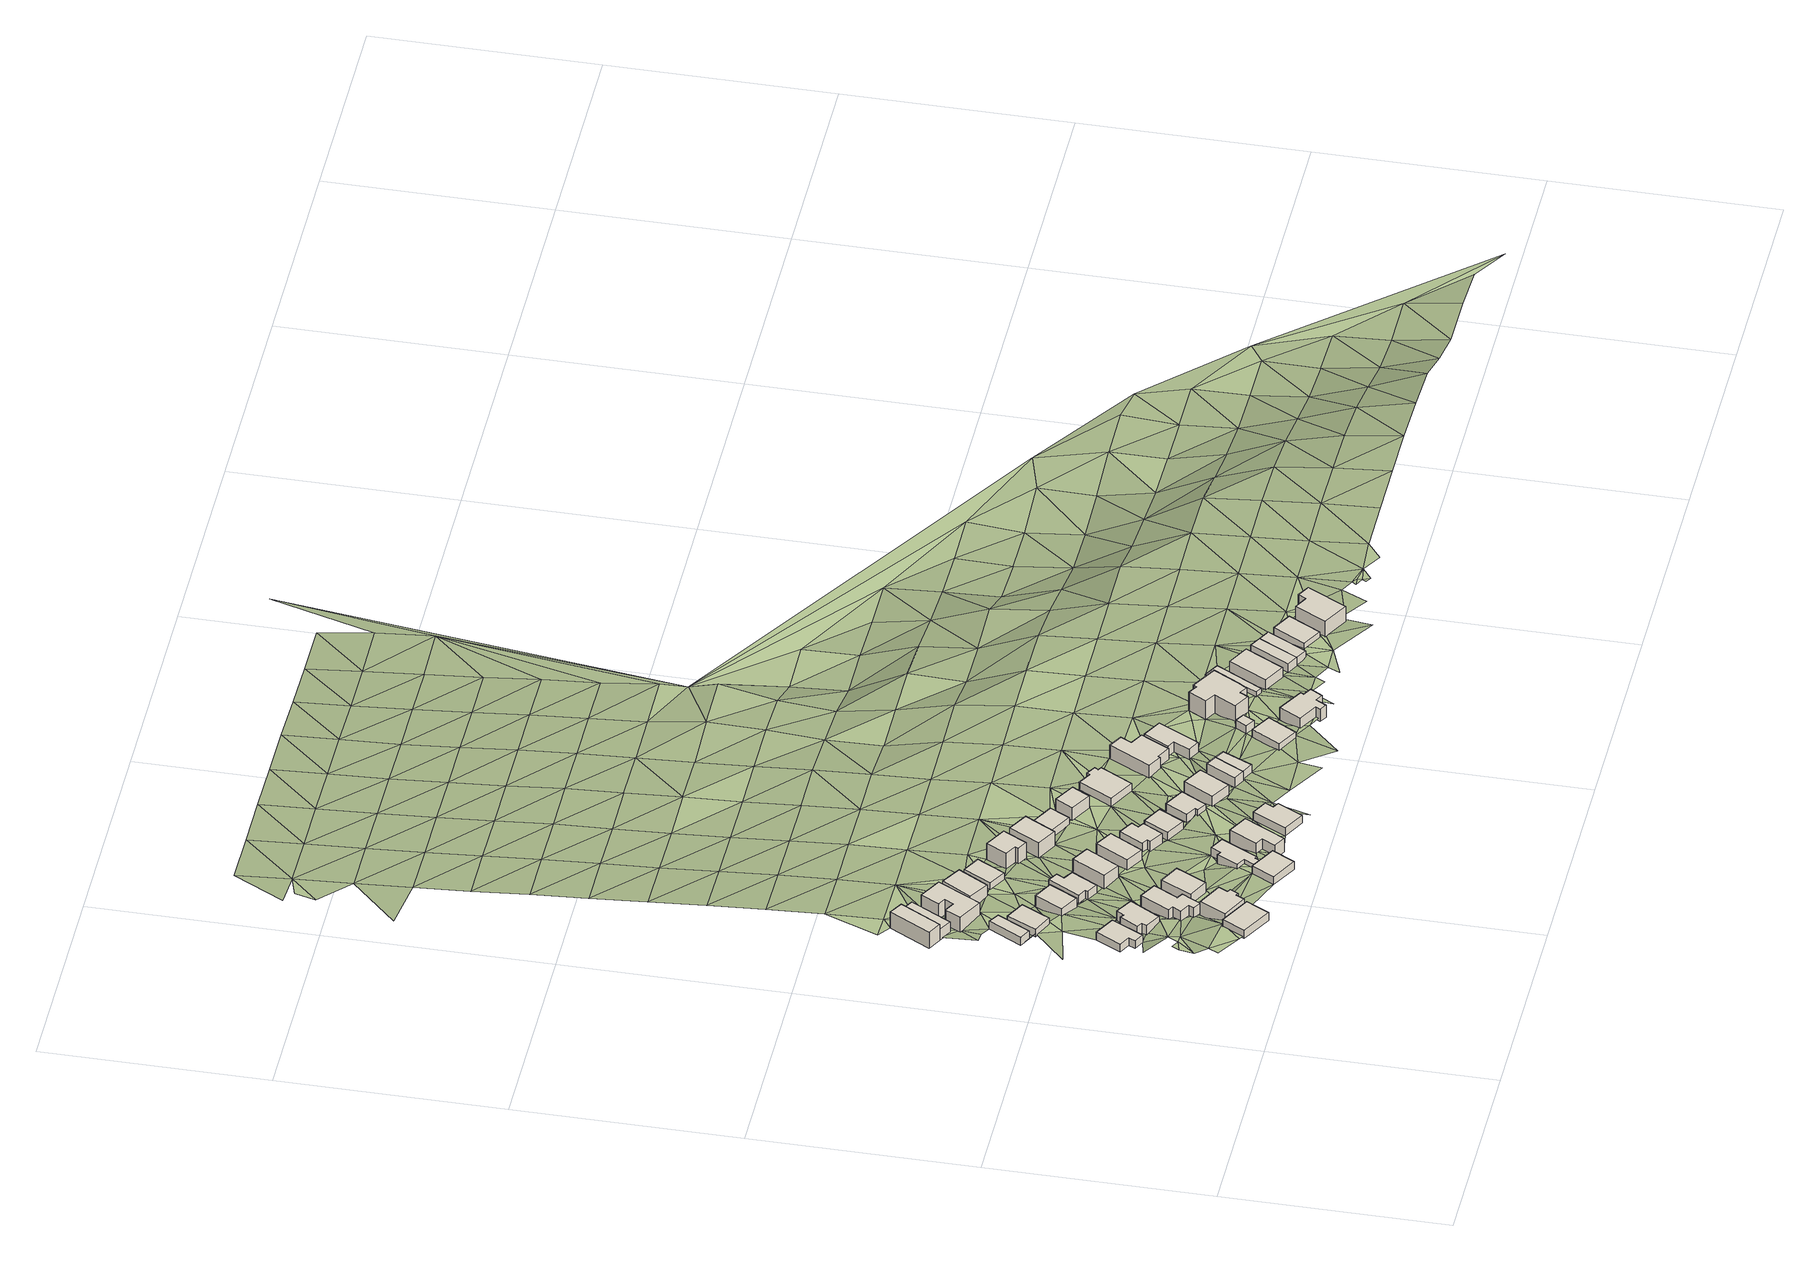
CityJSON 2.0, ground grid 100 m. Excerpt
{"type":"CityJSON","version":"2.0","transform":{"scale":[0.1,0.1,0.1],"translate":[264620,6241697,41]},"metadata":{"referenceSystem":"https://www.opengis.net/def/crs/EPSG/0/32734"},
"CityObjects":{
"building1":{"type":"Building","attributes":{"address":"54 Ritchie Street University Estate Cape Town","building":"house","building:levels":"1","footprint":{"type":"Polygon"},"plus_code":"CHX2XHXX+XCW","ground_height":74.15,"building_height":4.1,"roof_height":78.25},"geometry":[{"type":"Solid","lod":"1","boundaries":[[[[0,1,2,3]],[[1,4,5,2]],[[4,6,7,5]],[[6,8,9,7]],[[8,10,11,9]],[[10,0,3,11]],[[3,2,5,7,9,11]],[[10,8,6,4,1,0]]]]}]},
"building2":{"type":"Building","attributes":{"address":"6 Baris Road University Estate Cape Town","building":"house","building:levels":"1","footprint":{"type":"Polygon"},"plus_code":"CHXVX4XX+XRW","ground_height":77.83,"building_height":4.1,"roof_height":81.93},"geometry":[{"type":"Solid","lod":"1","boundaries":[[[[12,13,14,15]],[[13,16,17,14]],[[16,18,19,17]],[[18,12,15,19]],[[15,14,17,19]],[[18,16,13,12]]]]}]},
"building3":{"type":"Building","attributes":{"address":"56 Ritchie Street University Estate Cape Town","building":"house","building:levels":"1","footprint":{"type":"Polygon"},"plus_code":"CHXPX4XV+XVR","ground_height":74.15,"building_height":4.1,"roof_height":78.25},"geometry":[{"type":"Solid","lod":"1","boundaries":[[[[20,21,22,23]],[[21,24,25,22]],[[24,26,27,25]],[[26,28,29,27]],[[28,30,31,29]],[[30,32,33,31]],[[32,34,35,33]],[[34,20,23,35]],[[23,22,25,27,29,31,33,35]],[[34,32,30,28,26,24,21,20]]]]}]},
"building4":{"type":"Building","attributes":{"address":"4 Baris Road University Estate Cape Town","building":"house","building:levels":"1","footprint":{"type":"Polygon"},"plus_code":"CJX8X2XQ+XMR","ground_height":77.83,"building_height":4.1,"roof_height":81.93},"geometry":[{"type":"Solid","lod":"1","boundaries":[[[[36,37,38,39]],[[37,40,41,38]],[[40,42,43,41]],[[42,44,45,43]],[[44,46,47,45]],[[46,48,49,47]],[[48,50,51,49]],[[50,36,39,51]],[[39,38,41,43,45,47,49,51]],[[50,48,46,44,42,40,37,36]]]]}]},
"building5":{"type":"Building","attributes":{"address":"61 Ritchie Street University Estate Cape Town","building":"house","building:levels":"1","footprint":{"type":"Polygon"},"plus_code":"CHX2XRXR+X5V","ground_height":70.13,"building_height":4.1,"roof_height":74.23},"geometry":[{"type":"Solid","lod":"1","boundaries":[[[[52,53,54,55]],[[53,56,57,54]],[[56,58,59,57]],[[58,52,55,59]],[[55,54,57,59]],[[58,56,53,52]]]]}]},
"building6":{"type":"Building","attributes":{"address":"63 Ritchie Street University Estate Cape Town","building":"house","building:levels":"1","footprint":{"type":"Polygon"},"plus_code":"CHXCXCXP+XVR","ground_height":70.13,"building_height":4.1,"roof_height":74.23},"geometry":[{"type":"Solid","lod":"1","boundaries":[[[[60,61,62,63]],[[61,64,65,62]],[[64,66,67,65]],[[66,60,63,67]],[[63,62,65,67]],[[66,64,61,60]]]]}]},
"building7":{"type":"Building","attributes":{"address":"58 Ritchie Street University Estate Cape Town","building":"house","building:levels":"1","footprint":{"type":"Polygon"},"plus_code":"CJX8X5XF+XWV","ground_height":74.81,"building_height":4.1,"roof_height":78.91},"geometry":[{"type":"Solid","lod":"1","boundaries":[[[[68,69,70,71]],[[69,72,73,70]],[[72,74,75,73]],[[74,76,77,75]],[[76,78,79,77]],[[78,80,81,79]],[[80,82,83,81]],[[82,84,85,83]],[[84,86,87,85]],[[86,68,71,87]],[[71,70,73,75,77,79,81,83,85,87]],[[86,84,82,80,78,76,74,72,69,68]]]]}]},
"building8":{"type":"Building","attributes":{"address":"34B Selbourne Road University Estate Cape Town","building":"house","building:levels":"2","footprint":{"type":"Polygon"},"plus_code":"CGXVX6XC+XWW","ground_height":68.33,"building_height":6.9,"roof_height":75.23},"geometry":[{"type":"Solid","lod":"1","boundaries":[[[[88,89,90,91,92]],[[89,93,94,90]],[[93,95,96,97,94]],[[95,88,92,91,97,96]],[[91,90,94,97]],[[95,93,89,88]]]]}]},
"building9":{"type":"Building","attributes":{"address":"34A Selbourne Road University Estate Cape Town","building":"house","building:levels":"1","footprint":{"type":"Polygon"},"plus_code":"CHX5X7X9+XGX","ground_height":68.33,"building_height":4.1,"roof_height":72.43},"geometry":[{"type":"Solid","lod":"1","boundaries":[[[[88,95,96,92]],[[95,98,99,96]],[[98,100,101,99]],[[100,88,92,101]],[[92,96,99,101]],[[100,98,95,88]]]]}]},
"building10":{"type":"Building","attributes":{"address":"60 Ritchie Street University Estate Cape Town","building":"house","building:levels":"1","footprint":{"type":"Polygon"},"plus_code":"CJXWXRXQ+X4X","ground_height":74.81,"building_height":4.1,"roof_height":78.91},"geometry":[{"type":"Solid","lod":"1","boundaries":[[[[102,103,104,105]],[[103,106,107,104]],[[106,108,109,107]],[[108,102,105,109]],[[105,104,107,109]],[[108,106,103,102]]]]}]},
"building11":{"type":"Building","attributes":{"address":"65 Ritchie Street University Estate Cape Town","building":"house","building:levels":"1","footprint":{"type":"Polygon"},"plus_code":"CJX5XHX5+XRX","ground_height":70.51,"building_height":4.1,"roof_height":74.61},"geometry":[{"type":"Solid","lod":"1","boundaries":[[[[110,111,112,113]],[[111,114,115,112]],[[114,116,117,115]],[[116,110,113,117]],[[113,112,115,117]],[[116,114,111,110]]]]}]},
"building12":{"type":"Building","attributes":{"address":"36 Selbourne Road University Estate Cape Town","building":"house","building:levels":"2","footprint":{"type":"Polygon"},"plus_code":"CHXPXRX9+XWX","ground_height":68.33,"building_height":6.9,"roof_height":75.23},"geometry":[{"type":"Solid","lod":"1","boundaries":[[[[118,119,120,121]],[[119,122,123,120]],[[122,124,125,123]],[[124,126,127,125]],[[126,128,129,127]],[[128,130,131,129]],[[130,132,133,131]],[[132,118,121,133]],[[121,120,123,125,127,129,131,133]],[[132,130,128,126,124,122,119,118]]]]}]},
"building13":{"type":"Building","attributes":{"address":"3 Baris Road University Estate Cape Town","building":"house","building:levels":"1","footprint":{"type":"Polygon"},"plus_code":"CMXQX8XF+XQR","ground_height":76.83,"building_height":4.1,"roof_height":80.93},"geometry":[{"type":"Solid","lod":"1","boundaries":[[[[134,135,136,137]],[[135,138,139,136]],[[138,140,141,139]],[[140,134,137,141]],[[137,136,139,141]],[[140,138,135,134]]]]}]},
"building14":{"type":"Building","attributes":{"address":"67 Ritchie Street University Estate Cape Town","building":"house","building:levels":"1","footprint":{"type":"Polygon"},"plus_code":"CJXMXQXC+X3R","ground_height":70.51,"building_height":4.1,"roof_height":74.61},"geometry":[{"type":"Solid","lod":"1","boundaries":[[[[142,143,144,145]],[[143,146,147,144]],[[146,148,149,147]],[[148,150,151,149]],[[150,152,153,151]],[[152,154,155,153]],[[154,156,157,155]],[[156,142,145,157]],[[145,144,147,149,151,153,155,157]],[[156,154,152,150,148,146,143,142]]]]}]},
"building15":{"type":"Building","attributes":{"address":"38 Selbourne Road University Estate Cape Town","building":"house","building:levels":"2","footprint":{"type":"Polygon"},"plus_code":"CJX8X6X3+XGW","ground_height":67.01,"building_height":6.9,"roof_height":73.91},"geometry":[{"type":"Solid","lod":"1","boundaries":[[[[158,159,160,161]],[[159,162,163,160]],[[162,164,165,163]],[[164,158,161,165]],[[161,160,163,165]],[[164,162,159,158]]]]}]},
"building16":{"type":"Building","attributes":{"address":"1 Baris Road University Estate Cape Town","building":"house","building:levels":"1","footprint":{"type":"Polygon"},"plus_code":"CPX5X2XR+XHR","ground_height":73.82,"building_height":4.1,"roof_height":77.92},"geometry":[{"type":"Solid","lod":"1","boundaries":[[[[166,167,168,169]],[[167,170,171,168]],[[170,172,173,171]],[[172,174,175,173]],[[174,176,177,175]],[[176,178,179,177]],[[178,180,181,179]],[[180,182,183,181]],[[182,184,185,183]],[[184,166,169,185]],[[169,168,171,173,175,177,179,181,183,185]],[[184,182,180,178,176,174,172,170,167,166]]]]}]},
"building17":{"type":"Building","attributes":{"address":"69 Ritchie Street University Estate Cape Town","building":"house","building:levels":"2","footprint":{"type":"Polygon"},"plus_code":"CMX9X8XP+XRV","ground_height":69.58,"building_height":6.9,"roof_height":76.48},"geometry":[{"type":"Solid","lod":"1","boundaries":[[[[186,187,188,189]],[[187,190,191,188]],[[190,192,193,191]],[[192,186,189,193]],[[189,188,191,193]],[[192,190,187,186]]]]}]},
"building18":{"type":"Building","attributes":{"address":"40 Selbourne Road University Estate Cape Town","building":"house","building:levels":"1","footprint":{"type":"Polygon"},"plus_code":"CJXXX6X4+XXV","ground_height":67.01,"building_height":4.1,"roof_height":71.11},"geometry":[{"type":"Solid","lod":"1","boundaries":[[[[194,195,196,197]],[[195,198,199,196]],[[198,200,201,199]],[[200,194,197,201]],[[197,196,199,201]],[[200,198,195,194]]]]}]},
"building19":{"type":"Building","attributes":{"address":"64 Ritchie Street University Estate Cape Town","building":"house","building:levels":"1","footprint":{"type":"Polygon"},"plus_code":"CPXQXRX6+XJR","ground_height":76.31,"building_height":4.1,"roof_height":80.41},"geometry":[{"type":"Solid","lod":"1","boundaries":[[[[202,203,204,205]],[[203,206,207,204]],[[206,208,209,207]],[[208,210,211,209]],[[210,212,213,211]],[[212,202,205,213]],[[205,204,207,209,211,213]],[[212,210,208,206,203,202]]]]}]},
"building20":{"type":"Building","attributes":{"address":"71 Ritchie Street University Estate Cape Town","building":"house","building:levels":"1","footprint":{"type":"Polygon"},"plus_code":"CPX2XMXV+XRR","ground_height":71.48,"building_height":4.1,"roof_height":75.58},"geometry":[{"type":"Solid","lod":"1","boundaries":[[[[214,215,216,217]],[[215,218,219,216]],[[218,220,221,219]],[[220,214,217,221]],[[217,216,219,221]],[[220,218,215,214]]]]}]},
"building21":{"type":"Building","attributes":{"address":"42 Selbourne Road University Estate Cape Town","building":"house","building:levels":"2","footprint":{"type":"Polygon"},"plus_code":"CMXQX6XG+XGR","ground_height":67.99,"building_height":6.9,"roof_height":74.89},"geometry":[{"type":"Solid","lod":"1","boundaries":[[[[222,223,224,225]],[[223,226,227,224]],[[226,228,229,227]],[[228,230,231,229]],[[230,232,233,231]],[[232,222,225,233]],[[225,224,227,229,231,233]],[[232,230,228,226,223,222]]]]}]},
"building22":{"type":"Building","attributes":{"address":"66 Ritchie Street University Estate Cape Town","building":"house","building:levels":"1","footprint":{"type":"Polygon"},"plus_code":"CQXCXFX3+XCR","ground_height":76.31,"building_height":4.1,"roof_height":80.41},"geometry":[{"type":"Solid","lod":"1","boundaries":[[[[234,235,236,237]],[[235,238,239,236]],[[238,240,241,239]],[[240,242,243,241]],[[242,244,245,243]],[[244,234,237,245]],[[237,236,239,241,243,245]],[[244,242,240,238,235,234]]]]}]},
"building23":{"type":"Building","attributes":{"address":"73 Ritchie Street University Estate Cape Town","building":"house","building:levels":"1","footprint":{"type":"Polygon"},"plus_code":"CPXJX9XM+XQW","ground_height":70.76,"building_height":4.1,"roof_height":74.86},"geometry":[{"type":"Solid","lod":"1","boundaries":[[[[246,247,248,249]],[[247,250,251,248]],[[250,252,253,251]],[[252,254,255,253]],[[254,256,257,255]],[[256,258,259,257]],[[258,260,261,259]],[[260,246,249,261]],[[249,248,251,253,255,257,259,261]],[[260,258,256,254,252,250,247,246]]]]}]},
"building24":{"type":"Building","attributes":{"address":"44 Selbourne Road University Estate Cape Town","building":"house","building:levels":"2","footprint":{"type":"Polygon"},"plus_code":"CPX7XRX8+X9R","ground_height":67.99,"building_height":6.9,"roof_height":74.89},"geometry":[{"type":"Solid","lod":"1","boundaries":[[[[262,263,264,265]],[[263,266,267,264]],[[266,268,269,267]],[[268,262,265,269]],[[265,264,267,269]],[[268,266,263,262]]]]}]},
"building25":{"type":"Building","attributes":{"address":"75 Ritchie Street University Estate Cape Town","building":"house","building:levels":"1","footprint":{"type":"Polygon"},"plus_code":"CQX4X9X5+XWR","ground_height":70.76,"building_height":4.1,"roof_height":74.86},"geometry":[{"type":"Solid","lod":"1","boundaries":[[[[270,271,272,273]],[[271,274,275,272]],[[274,276,277,275]],[[276,270,273,277]],[[273,272,275,277]],[[276,274,271,270]]]]}]},
"building26":{"type":"Building","attributes":{"address":"46 Selbourne Road University Estate Cape Town","building":"house","building:levels":"1","footprint":{"type":"Polygon"},"plus_code":"CPXWXVXR+X8R","ground_height":67.23,"building_height":4.1,"roof_height":71.33},"geometry":[{"type":"Solid","lod":"1","boundaries":[[[[278,279,280,281]],[[279,282,283,280]],[[282,284,285,283]],[[284,278,281,285]],[[281,280,283,285]],[[284,282,279,278]]]]}]},
"building27":{"type":"Building","attributes":{"address":"77 Ritchie Street University Estate Cape Town","building":"house","building:levels":"1","footprint":{"type":"Polygon"},"plus_code":"CQXQXFXJ+XPR","ground_height":71.08,"building_height":4.1,"roof_height":75.18},"geometry":[{"type":"Solid","lod":"1","boundaries":[[[[286,287,288,289]],[[287,290,291,288]],[[290,292,293,291]],[[292,294,295,293]],[[294,296,297,295]],[[296,286,289,297]],[[289,288,291,293,295,297]],[[296,294,292,290,287,286]]]]}]},
"building28":{"type":"Building","attributes":{"address":"79 Ritchie Street University Estate Cape Town","building":"house","building:levels":"1","footprint":{"type":"Polygon"},"plus_code":"CRX9XCXV+XHX","ground_height":73.54,"building_height":4.1,"roof_height":77.64},"geometry":[{"type":"Solid","lod":"1","boundaries":[[[[298,299,300,301]],[[299,302,303,300]],[[302,304,305,303]],[[304,298,301,305]],[[301,300,303,305]],[[304,302,299,298]]]]}]},
"building29":{"type":"Building","attributes":{"address":"48 Selbourne Road University Estate Cape Town","building":"house","building:levels":"2","footprint":{"type":"Polygon"},"plus_code":"CQXHX9XX+X3V","ground_height":67.23,"building_height":6.9,"roof_height":74.13},"geometry":[{"type":"Solid","lod":"1","boundaries":[[[[306,307,308,309]],[[307,310,311,308]],[[310,312,313,311]],[[312,306,309,313]],[[309,308,311,313]],[[312,310,307,306]]]]}]},
"building30":{"type":"Building","attributes":{"address":"81 Ritchie Street University Estate Cape Town","building":"house","building:levels":"1","footprint":{"type":"Polygon"},"plus_code":"CRXWX3X2+X8W","ground_height":74.51,"building_height":4.1,"roof_height":78.61},"geometry":[{"type":"Solid","lod":"1","boundaries":[[[[314,315,316,317]],[[315,318,319,316]],[[318,320,321,319]],[[320,314,317,321]],[[317,316,319,321]],[[320,318,315,314]]]]}]},
"building31":{"type":"Building","attributes":{"address":"50 Selbourne Road University Estate Cape Town","building":"house","building:levels":"1","footprint":{"type":"Polygon"},"plus_code":"CRX7X6X9+XHR","ground_height":68.93,"building_height":4.1,"roof_height":73.03},"geometry":[{"type":"Solid","lod":"1","boundaries":[[[[322,323,324,325]],[[323,326,327,324]],[[326,328,329,327]],[[328,330,331,329]],[[330,332,333,331]],[[332,334,335,333]],[[334,336,337,335]],[[336,322,325,337]],[[325,324,327,329,331,333,335,337]],[[336,334,332,330,328,326,323,322]]]]}]},
"building32":{"type":"Building","attributes":{"address":"4 Lorraine Avenue University Estate Cape Town","building":"house","building:levels":"1","footprint":{"type":"Polygon"},"plus_code":"CVX4XVX7+X3W","ground_height":74.51,"building_height":4.1,"roof_height":78.61},"geometry":[{"type":"Solid","lod":"1","boundaries":[[[[338,339,321,317]],[[339,340,341,321]],[[340,342,343,341]],[[342,338,317,343]],[[317,321,341,343]],[[342,340,339,338]]]]}]},
"building33":{"type":"Building","attributes":{"address":"52 Selbourne Road University Estate Cape Town","building":"house","building:levels":"2","footprint":{"type":"Polygon"},"plus_code":"CVX7XQX9+XRR","ground_height":69.59,"building_height":6.9,"roof_height":76.49},"geometry":[{"type":"Solid","lod":"1","boundaries":[[[[344,345,346,347]],[[345,348,349,346]],[[348,350,351,349]],[[350,352,353,351]],[[352,354,355,353]],[[354,356,357,355]],[[356,358,359,357]],[[358,344,347,359]],[[347,346,349,351,353,355,357,359]],[[358,356,354,352,350,348,345,344]]]]}]},
"building34":{"type":"Building","attributes":{"address":"83 Ritchie Street University Estate Cape Town","building":"house","building:levels":"1","footprint":{"type":"Polygon"},"plus_code":"C2X7X7XQ+X7W","ground_height":75.36,"building_height":4.1,"roof_height":79.46},"geometry":[{"type":"Solid","lod":"1","boundaries":[[[[360,361,362,363]],[[361,364,365,362]],[[364,366,367,365]],[[366,360,363,367]],[[363,362,365,367]],[[366,364,361,360]]]]}]},
"building35":{"type":"Building","attributes":{"address":"54 Selbourne Road University Estate Cape Town","building":"house","building:levels":"1","footprint":{"type":"Polygon"},"plus_code":"CVXRXXXQ+XCW","ground_height":71.94,"building_height":4.1,"roof_height":76.04},"geometry":[{"type":"Solid","lod":"1","boundaries":[[[[368,369,370,371]],[[369,372,373,370]],[[372,374,375,373]],[[374,376,377,375]],[[376,378,379,377]],[[378,368,371,379]],[[371,370,373,375,377,379]],[[378,376,374,372,369,368]]]]}]},
"building36":{"type":"Building","attributes":{"address":"Ritchie Street University Estate Cape Town","building":"garage","building:levels":"1","footprint":{"type":"Polygon"},"plus_code":"C2XFXRXM+XRX","ground_height":75.36,"building_height":4.1,"roof_height":79.46},"geometry":[{"type":"Solid","lod":"1","boundaries":[[[[380,381,382,383]],[[381,384,385,382]],[[384,386,387,385]],[[386,380,383,387]],[[383,382,385,387]],[[386,384,381,380]]]]}]},
"building37":{"type":"Building","attributes":{"address":"85 Ritchie Street University Estate Cape Town","building":"house","building:levels":"1","footprint":{"type":"Polygon"},"plus_code":"C3X3XQXV+XVV","ground_height":77.81,"building_height":4.1,"roof_height":81.91},"geometry":[{"type":"Solid","lod":"1","boundaries":[[[[388,389,390,391]],[[389,392,393,390]],[[392,394,395,393]],[[394,396,397,395]],[[396,398,399,397]],[[398,400,401,399]],[[400,402,403,401]],[[402,404,405,403]],[[404,406,407,405]],[[406,388,391,407]],[[391,390,393,395,397,399,401,403,405,407]],[[406,404,402,400,398,396,394,392,389,388]]]]}]},
"building38":{"type":"Building","attributes":{"address":"56 Selbourne Road University Estate Cape Town","building":"house","building:levels":"2","footprint":{"type":"Polygon"},"plus_code":"C3X7XHX5+XFX","ground_height":75.36,"building_height":6.9,"roof_height":82.26},"geometry":[{"type":"Solid","lod":"1","boundaries":[[[[408,409,410,411,412,413]],[[409,414,415,411,410]],[[414,416,417,415]],[[416,418,419,417]],[[418,420,421,419]],[[420,422,423,421]],[[422,424,425,423]],[[424,426,427,425]],[[426,428,429,427]],[[428,430,431,429]],[[430,408,413,412,431]],[[412,411,415,417,419,421,423,425,427,429,431]],[[430,428,426,424,422,420,418,416,414,409,408]]]]}]},
"building39":{"type":"Building","attributes":{"building":"garage","building:levels":"1","footprint":{"type":"Polygon"},"plus_code":"C3XWX6X8+XJR","ground_height":73.6,"building_height":4.1,"roof_height":77.7},"geometry":[{"type":"Solid","lod":"1","boundaries":[[[[432,433,413,410]],[[433,434,435,413]],[[434,436,437,435]],[[436,438,439,437]],[[438,440,441,439]],[[440,442,443,441]],[[442,432,410,443]],[[410,413,435,437,439,441,443]],[[442,440,438,436,434,433,432]]]]}]},
"building40":{"type":"Building","attributes":{"address":"58 Selbourne Road University Estate Cape Town","building":"house","building:levels":"1","footprint":{"type":"Polygon"},"plus_code":"C4X8XJXX+XPR","ground_height":76.29,"building_height":4.1,"roof_height":80.39},"geometry":[{"type":"Solid","lod":"1","boundaries":[[[[444,445,446,447]],[[445,448,449,446]],[[448,450,451,449]],[[450,444,447,451]],[[447,446,449,451]],[[450,448,445,444]]]]}]},
"building41":{"type":"Building","attributes":{"address":"60A Selbourne Road University Estate Cape Town","building":"house","building:levels":"1","footprint":{"type":"Polygon"},"plus_code":"C4XRXCX9+X3V","ground_height":76.68,"building_height":4.1,"roof_height":80.78},"geometry":[{"type":"Solid","lod":"1","boundaries":[[[[452,453,454,455]],[[453,456,457,454]],[[456,458,459,457]],[[458,452,455,459]],[[455,454,457,459]],[[458,456,453,452]]]]}]},
"building42":{"type":"Building","attributes":{"address":"60 Selbourne Road University Estate Cape Town","building":"house","building:levels":"1","footprint":{"type":"Polygon"},"plus_code":"C5X3XFXC+XPV","ground_height":76.68,"building_height":4.1,"roof_height":80.78},"geometry":[{"type":"Solid","lod":"1","boundaries":[[[[460,461,455,454]],[[461,462,463,455]],[[462,464,465,463]],[[464,460,454,465]],[[454,455,463,465]],[[464,462,461,460]]]]}]},
"building43":{"type":"Building","attributes":{"address":"62 Selbourne Road University Estate Cape Town","building":"house","building:levels":"1","footprint":{"type":"Polygon"},"plus_code":"C5XJXCXM+X4V","ground_height":76.68,"building_height":4.1,"roof_height":80.78},"geometry":[{"type":"Solid","lod":"1","boundaries":[[[[466,467,468,469]],[[467,470,471,468]],[[470,472,473,471]],[[472,466,469,473]],[[469,468,471,473]],[[472,470,467,466]]]]}]},
"building44":{"type":"Building","attributes":{"address":"64 Selbourne Road University Estate Cape Town","building":"house","building:levels":"2","footprint":{"type":"Polygon"},"plus_code":"C6X6X5XP+X8R","ground_height":79.09,"building_height":6.9,"roof_height":85.99},"geometry":[{"type":"Solid","lod":"1","boundaries":[[[[474,475,476,477]],[[475,478,479,476]],[[478,480,481,479]],[[480,482,483,481]],[[482,484,485,483]],[[484,474,477,485]],[[477,476,479,481,483,485]],[[484,482,480,478,475,474]]]]}]},
"terrain1":{"type":"TINRelief","geometry":[{"type":"CompositeSurface","lod":"1","boundaries":[[[486,487,488]],[[489,488,490]],[[491,489,492]],[[493,491,492]],[[494,488,487]],[[489,490,492]],[[495,496,10]],[[490,488,494]],[[494,487,497]],[[490,496,492]],[[10,496,498]],[[498,499,10]],[[496,490,500]],[[494,501,490]],[[10,499,0]],[[496,502,498]],[[503,504,505]],[[499,498,506]],[[12,507,494]],[[36,494,507]],[[500,502,496]],[[490,501,500]],[[505,1,0]],[[0,499,508]],[[36,501,494]],[[503,56,53]],[[12,18,509]],[[507,12,510]],[[502,500,511]],[[512,0,508]],[[508,513,512]],[[509,510,12]],[[511,500,514]],[[515,500,501]],[[516,503,505]],[[56,503,64]],[[501,36,517]],[[518,505,0]],[[510,509,519]],[[502,511,69]],[[520,521,522]],[[519,523,510]],[[512,518,0]],[[520,522,524]],[[517,36,50]],[[516,505,518]],[[56,64,58]],[[521,52,522]],[[20,502,69]],[[524,522,525]],[[50,526,517]],[[509,138,519]],[[526,527,517]],[[50,528,529]],[[526,50,530]],[[526,530,527]],[[531,518,512]],[[525,522,532]],[[522,52,533]],[[154,512,20]],[[52,58,533]],[[64,61,58]],[[20,69,534]],[[535,525,532]],[[68,536,527]],[[518,111,516]],[[50,537,530]],[[135,529,519]],[[530,103,527]],[[531,512,154]],[[61,516,111]],[[529,135,50]],[[61,533,58]],[[534,69,68]],[[138,135,519]],[[535,532,538]],[[154,20,534]],[[539,540,89]],[[535,100,525]],[[68,527,103]],[[532,541,538]],[[50,135,537]],[[539,89,88]],[[535,538,100]],[[541,542,538]],[[154,150,531]],[[539,543,540]],[[534,156,154]],[[154,152,150]],[[544,533,61]],[[545,531,150]],[[100,539,88]],[[61,111,546]],[[100,538,547]],[[548,534,68]],[[156,534,549]],[[537,135,550]],[[533,544,159]],[[548,68,103]],[[533,159,118]],[[544,61,546]],[[150,148,545]],[[537,551,552]],[[546,111,545]],[[537,550,551]],[[549,534,548]],[[550,135,553]],[[554,553,135]],[[555,103,552]],[[148,546,545]],[[539,100,556]],[[142,156,549]],[[135,134,554]],[[550,553,557]],[[118,159,158]],[[556,543,539]],[[556,100,547]],[[103,555,548]],[[558,544,546]],[[554,559,560]],[[551,550,561]],[[554,134,559]],[[142,146,143]],[[118,556,547]],[[552,551,562]],[[148,563,546]],[[190,142,549]],[[146,563,148]],[[558,546,563]],[[134,564,559]],[[164,544,558]],[[552,562,555]],[[146,142,190]],[[564,134,565]],[[562,551,561]],[[118,158,556]],[[548,555,566]],[[567,543,568]],[[561,569,562]],[[564,565,570]],[[564,184,559]],[[158,164,556]],[[187,548,566]],[[164,558,571]],[[556,568,543]],[[572,566,555]],[[563,146,573]],[[146,190,574]],[[571,556,164]],[[555,562,575]],[[567,576,577]],[[202,184,564]],[[575,572,555]],[[578,187,566]],[[579,580,235]],[[573,146,581]],[[582,200,563]],[[574,581,146]],[[582,563,573]],[[190,187,574]],[[583,562,184]],[[568,576,567]],[[580,579,212]],[[572,575,584]],[[274,575,562]],[[184,202,583]],[[572,584,215]],[[583,274,562]],[[573,585,582]],[[586,584,575]],[[577,587,588]],[[556,571,589]],[[571,200,590]],[[579,235,234]],[[223,200,582]],[[591,187,578]],[[573,581,592]],[[202,212,583]],[[589,568,556]],[[581,574,592]],[[574,187,591]],[[593,575,274]],[[576,587,577]],[[212,579,234]],[[215,584,246]],[[200,223,590]],[[590,589,571]],[[583,276,274]],[[592,574,594]],[[595,588,596]],[[215,597,578]],[[593,274,271]],[[590,223,598]],[[597,591,578]],[[599,576,568]],[[583,212,600]],[[594,598,592]],[[587,596,588]],[[601,593,271]],[[597,215,246]],[[276,583,602]],[[603,601,604]],[[605,606,240]],[[607,212,234]],[[599,568,589]],[[597,246,604]],[[240,244,242]],[[604,601,271]],[[608,595,609]],[[600,602,583]],[[606,244,240]],[[276,602,290]],[[268,591,282]],[[276,290,270]],[[282,591,610]],[[587,576,611]],[[612,234,244]],[[607,600,212]],[[597,610,591]],[[596,609,595]],[[613,590,598]],[[290,602,614]],[[589,590,613]],[[613,598,594]],[[611,576,599]],[[336,604,271]],[[607,234,612]],[[279,268,282]],[[612,244,606]],[[615,616,617]],[[618,270,290]],[[604,336,597]],[[619,608,620]],[[270,336,271]],[[621,610,597]],[[594,268,613]],[[596,587,622]],[[609,620,608]],[[268,279,613]],[[623,600,607]],[[597,624,621]],[[625,599,589]],[[278,610,621]],[[622,587,611]],[[318,612,606]],[[607,612,626]],[[336,624,597]],[[339,606,627]],[[279,278,613]],[[616,619,628]],[[322,270,618]],[[613,625,589]],[[307,278,621]],[[629,618,623]],[[607,299,623]],[[339,318,606]],[[630,609,596]],[[612,318,626]],[[631,632,633]],[[620,628,619]],[[322,336,270]],[[633,617,631]],[[611,599,634]],[[629,322,618]],[[299,629,623]],[[622,630,596]],[[617,616,635]],[[627,340,339]],[[626,318,298]],[[625,634,599]],[[636,627,637]],[[334,624,336]],[[278,307,638]],[[639,631,640]],[[340,627,636]],[[641,620,609]],[[628,635,616]],[[642,629,299]],[[334,643,624]],[[278,644,613]],[[645,622,611]],[[298,318,646]],[[307,643,638]],[[641,609,630]],[[322,629,642]],[[625,613,644]],[[631,617,647]],[[634,645,611]],[[298,648,299]],[[643,334,638]],[[638,644,278]],[[628,620,649]],[[642,299,648]],[[635,647,617]],[[340,636,650]],[[630,622,651]],[[334,330,638]],[[642,323,322]],[[330,334,332]],[[649,620,641]],[[646,652,298]],[[653,342,340]],[[653,340,650]],[[654,634,625]],[[655,636,656]],[[645,651,622]],[[652,646,338]],[[657,648,298]],[[658,635,628]],[[640,631,659]],[[654,625,644]],[[657,298,652]],[[650,636,655]],[[647,660,631]],[[328,326,323]],[[661,641,630]],[[662,338,342]],[[323,642,350]],[[658,628,649]],[[663,664,648]],[[652,338,662]],[[653,650,364]],[[342,653,381]],[[663,648,657]],[[323,350,328]],[[330,665,638]],[[651,661,630]],[[660,659,631]],[[655,656,666]],[[330,328,665]],[[644,638,665]],[[645,634,667]],[[647,635,668]],[[663,657,669]],[[654,670,634]],[[671,657,652]],[[669,657,671]],[[381,653,364]],[[672,649,641]],[[662,342,380]],[[668,635,658]],[[663,669,344]],[[328,350,665]],[[380,342,381]],[[651,645,667]],[[634,670,667]],[[661,672,641]],[[673,655,666]],[[654,644,674]],[[675,660,647]],[[673,361,655]],[[369,344,669]],[[344,348,345]],[[364,384,381]],[[348,665,350]],[[658,649,676]],[[674,644,665]],[[384,364,361]],[[344,369,348]],[[675,647,668]],[[673,666,677]],[[661,651,678]],[[666,679,677]],[[673,388,361]],[[672,676,649]],[[380,420,662]],[[361,680,384]],[[670,654,681]],[[386,384,680]],[[682,662,683]],[[667,678,651]],[[684,380,386]],[[662,420,683]],[[685,668,658]],[[369,686,348]],[[660,687,659]],[[674,681,654]],[[688,680,361]],[[689,660,675]],[[361,388,688]],[[380,684,420]],[[386,680,688]],[[690,691,692]],[[684,386,688]],[[686,369,682]],[[348,693,665]],[[676,685,658]],[[672,661,694]],[[678,695,661]],[[687,660,689]],[[422,420,684]],[[683,418,682]],[[693,674,665]],[[667,670,696]],[[675,668,697]],[[692,698,699]],[[688,388,700]],[[681,701,670]],[[388,702,700]],[[683,420,418]],[[686,693,348]],[[702,703,704]],[[686,682,418]],[[676,672,694]],[[692,699,704]],[[685,697,668]],[[661,695,694]],[[688,705,706]],[[704,699,702]],[[678,667,696]],[[688,700,705]],[[670,701,696]],[[681,674,707]],[[702,699,708]],[[709,689,675]],[[710,700,702]],[[418,414,686]],[[414,418,416]],[[708,710,702]],[[711,705,700]],[[712,685,676]],[[705,711,713]],[[693,707,674]],[[697,709,675]],[[714,715,699]],[[695,678,716]],[[676,694,712]],[[717,708,699]],[[717,699,715]],[[718,701,681]],[[716,678,696]],[[414,719,686]],[[693,686,719]],[[685,720,697]],[[689,721,687]],[[718,681,707]],[[710,708,444]],[[414,432,722]],[[709,723,689]],[[695,724,694]],[[458,717,715]],[[712,720,685]],[[719,414,722]],[[461,715,725]],[[701,726,696]],[[722,432,442]],[[461,458,715]],[[695,716,724]],[[440,710,444]],[[721,689,723]],[[693,727,707]],[[728,725,729]],[[709,697,730]],[[726,701,718]],[[440,722,442]],[[731,712,694]],[[461,725,732]],[[727,693,719]],[[458,733,717]],[[720,730,697]],[[732,725,728]],[[716,696,734]],[[731,694,724]],[[444,735,440]],[[718,707,736]],[[717,733,735]],[[737,723,709]],[[726,734,696]],[[722,440,738]],[[739,732,728]],[[720,712,740]],[[736,707,727]],[[730,737,709]],[[722,741,719]],[[742,724,716]],[[731,740,712]],[[735,738,440]],[[728,743,739]],[[739,464,732]],[[726,718,744]],[[742,716,734]],[[745,743,728]],[[735,733,738]],[[728,746,745]],[[727,719,741]],[[730,720,747]],[[723,748,721]],[[738,741,722]],[[744,718,736]],[[737,749,723]],[[733,460,738]],[[750,464,739]],[[720,740,747]],[[460,464,738]],[[731,724,751]],[[726,752,734]],[[753,724,742]],[[748,723,749]],[[745,746,754]],[[474,743,745]],[[736,727,755]],[[737,730,756]],[[752,726,744]],[[724,753,751]],[[757,740,731]],[[755,727,741]],[[747,756,730]],[[474,472,743]],[[742,734,758]],[[738,464,759]],[[464,750,759]],[[736,760,744]],[[751,757,731]],[[749,737,761]],[[472,762,750]],[[758,734,752]],[[738,759,741]],[[747,740,763]],[[482,472,474]],[[755,760,736]],[[756,761,737]],[[764,480,754]],[[474,484,482]],[[753,742,765]],[[762,472,482]],[[750,762,759]],[[763,740,757]],[[766,752,744]],[[758,765,742]],[[765,751,753]],[[755,741,767]],[[480,762,482]],[[768,756,747]],[[769,764,770]],[[749,771,748]],[[760,766,744]],[[761,772,749]],[[764,769,480]],[[759,767,741]],[[768,747,763]],[[752,773,758]],[[771,749,772]],[[755,774,760]],[[761,756,775]],[[766,773,752]],[[480,776,762]],[[767,774,755]],[[775,756,768]],[[769,776,480]],[[759,762,777]],[[778,765,758]],[[751,765,779]],[[780,781,782]],[[760,783,766]],[[782,781,784]],[[785,772,761]],[[786,784,787]],[[773,778,758]],[[776,769,780]],[[757,751,788]],[[767,759,777]],[[777,762,776]],[[760,774,783]],[[782,789,780]],[[775,785,761]],[[784,789,782]],[[786,789,784]],[[763,757,788]],[[780,789,776]],[[778,779,765]],[[790,774,767]],[[773,766,791]],[[763,788,768]],[[772,792,771]],[[766,783,793]],[[794,772,785]],[[767,777,790]],[[778,773,791]],[[775,768,788]],[[766,793,791]],[[792,772,794]],[[789,795,796]],[[789,797,776]],[[774,798,783]],[[785,775,788]],[[774,790,799]],[[751,779,800]],[[777,776,801]],[[779,778,802]],[[797,789,796]],[[798,793,783]],[[794,785,788]],[[774,799,798]],[[791,802,778]],[[801,776,797]],[[790,777,803]],[[804,788,751]],[[799,790,803]],[[805,791,793]],[[794,806,792]],[[803,777,801]],[[793,798,807]],[[788,808,794]],[[802,800,779]],[[809,797,796]],[[793,807,805]],[[806,794,808]],[[800,802,791]],[[798,799,810]],[[796,811,809]],[[803,812,799]],[[813,801,797]],[[791,805,800]],[[751,800,814]],[[807,798,810]],[[799,812,810]],[[813,797,809]],[[815,803,801]],[[804,808,788]],[[807,816,805]],[[815,801,813]],[[810,816,807]],[[811,817,809]],[[818,812,803]],[[805,819,800]],[[803,815,818]],[[816,819,805]],[[810,812,820]],[[813,809,821]],[[817,822,809]],[[823,751,814]],[[812,818,820]],[[813,821,815]],[[816,810,824]],[[821,809,822]],[[819,814,800]],[[816,824,819]],[[810,820,824]],[[815,825,818]],[[826,822,817]],[[821,825,815]],[[819,824,814]],[[820,818,827]],[[825,828,818]],[[822,829,821]],[[830,822,826]],[[818,828,827]],[[821,829,825]],[[831,824,820]],[[829,822,830]],[[831,814,824]],[[820,827,831]],[[832,828,825]],[[832,825,829]],[[833,830,826]],[[834,827,828]],[[826,835,833]],[[828,832,836]],[[823,814,831]],[[829,830,837]],[[827,834,831]],[[828,836,834]],[[837,830,833]],[[832,829,838]],[[834,823,831]],[[836,832,838]],[[838,829,837]],[[833,835,839]],[[834,836,840]],[[835,841,839]],[[838,840,836]],[[833,842,837]],[[823,834,843]],[[842,833,839]],[[840,843,834]],[[844,838,837]],[[844,837,842]],[[843,845,823]],[[846,840,838]],[[847,839,841]],[[843,840,845]],[[846,838,844]],[[841,848,847]],[[842,839,849]],[[840,846,845]],[[849,839,847]],[[844,842,850]],[[844,850,846]],[[850,842,849]],[[847,848,851]],[[846,852,845]],[[848,853,851]],[[852,846,850]],[[847,854,849]],[[850,849,854]],[[851,854,847]],[[852,850,854]],[[855,851,853]],[[854,851,855]],[[854,855,852]],[[853,856,855]],[[857,852,855]],[[856,858,855]],[[858,857,855]]]}]}
},
"vertices":[
[284,700,332],[189,750,332],[189,750,372],[284,700,372],[128,636,332],[128,636,372],[178,609,332],[178,609,372],[163,580,332],[163,580,372],[208,557,332],[208,557,372],
[469,168,368],[330,242,368],[330,242,409],[469,168,409],[274,139,368],[274,139,409],[413,65,368],[413,65,409],
[424,650,317],[347,695,317],[347,695,372],[424,650,372],[327,660,317],[327,660,372],[308,672,317],[308,672,372],[259,590,317],[259,590,372],[283,576,317],[283,576,372],[276,553,317],[276,553,372],[343,514,317],[343,514,372],
[429,358,338],[369,239,338],[369,239,409],[429,358,409],[483,182,338],[483,182,409],[502,220,338],[502,220,409],[516,213,338],[516,213,409],[536,252,338],[536,252,409],[520,260,338],[520,260,409],[541,301,338],[541,301,409],
[226,1211,291],[142,1060,291],[142,1060,332],[226,1211,332],[193,1034,291],[193,1034,332],[274,1182,291],[274,1182,332],
[296,970,291],[362,1098,291],[362,1098,332],[296,970,332],[273,1144,291],[273,1144,332],[209,1010,291],[209,1010,332],
[537,573,317],[461,615,317],[461,615,379],[537,573,379],[386,482,317],[386,482,379],[409,470,317],[409,470,379],[387,431,317],[387,431,379],[432,406,317],[432,406,379],[420,383,317],[420,383,379],[457,362,317],[457,362,379],[504,448,317],[504,448,379],[476,463,317],[476,463,379],
[255,1588,258],[194,1624,258],[194,1624,342],[255,1588,342],[255,1588,314],[90,1438,258],[90,1438,342],[152,1405,258],[152,1405,314],[152,1405,342],
[211,1372,258],[211,1372,314],[314,1555,258],[314,1555,314],
[670,505,317],[578,552,317],[578,552,379],[670,505,379],[507,414,317],[507,414,379],[598,367,317],[598,367,379],
[512,1010,278],[427,1055,278],[427,1055,336],[512,1010,336],[360,929,278],[360,929,336],[444,884,278],[444,884,336],
[433,1465,260],[331,1520,260],[331,1520,342],[433,1465,342],[285,1436,260],[285,1436,342],[320,1417,260],[320,1417,342],[298,1377,260],[298,1377,342],[253,1401,260],[253,1401,342],[215,1331,260],[215,1331,342],[327,1270,260],[327,1270,342],
[840,133,358],[722,196,358],[722,196,399],[840,133,399],[666,93,358],[666,93,399],[784,30,358],[784,30,399],
[612,936,295],[568,961,295],[568,961,336],[612,936,336],[588,997,295],[588,997,336],[544,1022,295],[544,1022,336],[463,879,295],[463,879,336],[501,858,295],[501,858,336],[496,848,295],[496,848,336],[547,819,295],[547,819,336],
[457,1454,260],[378,1320,260],[378,1320,329],[457,1454,329],[468,1268,260],[468,1268,329],[546,1402,260],[546,1402,329],
[848,395,323],[824,350,323],[824,350,369],[848,395,369],[805,360,323],[805,360,369],[755,266,323],[755,266,369],[796,245,323],[796,245,369],[771,198,323],[771,198,369],[802,181,323],[802,181,369],[813,200,323],[813,200,369],[823,195,323],[823,195,369],[912,361,323],[912,361,369],
[669,752,286],[755,902,286],[755,902,355],[669,752,355],[678,946,286],[678,946,355],[592,796,286],[592,796,355],
[587,1389,255],[518,1264,255],[518,1264,301],[587,1389,301],[597,1220,255],[597,1220,301],[666,1346,255],[666,1346,301],
[947,336,323],[879,210,323],[879,210,394],[947,336,394],[913,192,323],[913,192,394],[881,133,323],[881,133,394],[937,103,323],[937,103,394],[1037,288,323],[1037,288,394],
[804,680,277],[889,828,277],[889,828,346],[804,680,346],[810,873,277],[810,873,346],[725,725,277],[725,725,346],
[827,1269,255],[730,1322,255],[730,1322,339],[827,1269,339],[678,1228,255],[678,1228,339],[729,1200,255],[729,1200,339],[721,1186,255],[721,1186,339],[767,1161,255],[767,1161,339],
[1086,264,353],[1005,113,353],[1005,113,394],[1086,264,394],[1104,61,353],[1104,61,394],[1164,174,353],[1164,174,394],[1137,189,353],[1137,189,394],[1157,227,353],[1157,227,394],
[918,795,277],[856,689,277],[856,689,339],[918,795,339],[884,673,277],[884,673,339],[875,657,277],[875,657,339],[939,620,277],[939,620,339],[991,710,277],[991,710,339],[964,726,277],[964,726,339],[983,758,277],[983,758,339],
[852,1249,262],[774,1109,262],[774,1109,339],[852,1249,339],[864,1060,262],[864,1060,339],[942,1199,262],[942,1199,339],
[1098,663,298],[1011,710,298],[1011,710,339],[1098,663,339],[949,599,298],[949,599,339],[1036,551,298],[1036,551,339],
[1062,1118,262],[963,1171,262],[963,1171,303],[1062,1118,303],[915,1083,262],[915,1083,303],[1015,1030,262],[1015,1030,303],
[1228,594,298],[1137,644,298],[1137,644,342],[1228,594,342],[1082,545,298],[1082,545,342],[1128,519,298],[1128,519,342],[1120,505,298],[1120,505,342],[1164,480,298],[1164,480,342],
[1358,542,301],[1267,593,301],[1267,593,366],[1358,542,366],[1191,458,301],[1191,458,366],[1281,407,301],[1281,407,366],
[1184,1049,262],[1090,1102,262],[1090,1102,331],[1184,1049,331],[1044,1022,262],[1044,1022,331],[1138,969,262],[1138,969,331],
[1441,495,325],[1391,522,325],[1391,522,376],[1441,495,376],[1320,390,325],[1320,390,376],[1370,364,325],[1370,364,376],
[1270,815,279],[1351,961,279],[1351,961,320],[1270,815,320],[1335,970,279],[1335,970,320],[1345,988,279],[1345,988,320],[1301,1012,279],[1301,1012,320],[1294,998,279],[1294,998,320],[1237,1030,279],[1237,1030,320],[1153,879,279],[1153,879,320],
[1441,495,335],[1370,364,335],[1421,338,335],[1421,338,376],[1484,470,335],[1484,470,376],
[1556,831,286],[1497,862,286],[1497,862,355],[1556,831,355],[1524,912,286],[1524,912,355],[1461,946,286],[1461,946,355],[1359,759,286],[1359,759,355],[1422,725,286],[1422,725,355],[1426,734,286],[1426,734,355],[1486,702,286],[1486,702,355],
[1661,199,344],[1736,328,344],[1736,328,385],[1661,199,385],[1645,380,344],[1645,380,385],[1570,251,344],[1570,251,385],
[1656,776,286],[1569,822,286],[1569,822,350],[1656,776,350],[1508,708,286],[1508,708,350],[1540,691,286],[1540,691,350],[1502,619,286],[1502,619,350],[1557,590,286],[1557,590,350],
[1692,459,344],[1663,409,344],[1663,409,385],[1692,459,385],[1704,384,344],[1704,384,385],[1734,435,344],[1734,435,385],
[1782,290,344],[1726,193,344],[1726,193,409],[1782,290,409],[1813,144,344],[1813,144,409],[1802,124,344],[1802,124,409],[1834,105,344],[1834,105,409],[1862,153,344],[1862,153,409],[1895,134,344],[1895,134,409],[1928,189,344],[1928,189,409],[1889,211,344],[1889,211,409],[1897,225,344],[1897,225,409],
[1905,490,317],[1970,606,317],[1970,606,367],[1970,606,413],[1905,490,413],[1905,490,367],[1855,671,317],[1855,671,413],[1846,656,317],[1846,656,413],[1805,680,317],[1805,680,413],[1759,600,317],[1759,600,413],[1807,572,317],[1807,572,413],[1751,474,317],[1751,474,413],[1822,433,317],[1822,433,413],[1843,470,317],[1843,470,413],[1878,450,317],[1878,450,413],
[1970,606,326],[1905,490,326],[1944,468,326],[1944,468,367],[1917,418,326],[1917,418,367],[1946,402,326],[1946,402,367],[2062,611,326],[2062,611,367],[1993,649,326],[1993,649,367],
[2066,560,326],[1971,387,326],[1971,387,394],[2066,560,394],[2067,335,326],[2067,335,394],[2162,509,326],[2162,509,394],
[2142,290,353],[2237,467,353],[2237,467,398],[2142,290,398],[2186,495,353],[2186,495,398],[2092,316,353],[2092,316,398],
[2237,467,357],[2142,290,357],[2192,263,357],[2192,263,398],[2288,440,357],[2288,440,398],
[2319,424,355],[2240,278,355],[2240,278,398],[2319,424,398],[2329,230,355],[2329,230,398],[2409,376,355],[2409,376,398],
[2413,350,355],[2336,208,355],[2336,208,450],[2413,350,450],[2453,145,355],[2453,145,450],[2550,323,355],[2550,323,450],[2493,354,355],[2493,354,450],[2473,318,355],[2473,318,450],
[135,223,384],[245,155,384],[157,266,384],[148,326,357],[245,405,357],[156,392,357],[209,406,357],[174,425,357],[330,242,384],[94,531,370],[236,454,357],[274,139,384],[276,553,332],[259,590,332],[387,431,338],[420,383,338],[343,514,357],[209,1010,310],[41,861,324],[245,905,310],[283,576,332],[369,239,384],[308,672,332],[494,155,368],[483,182,368],[386,482,338],[347,695,332],[327,660,332],[409,470,338],[432,406,338],[296,970,310],[457,362,338],[360,929,310],[516,213,368],[142,1239,291],[181,1236,291],[215,1331,273],[502,220,368],[152,1405,273],[211,1372,273],[494,405,338],[504,448,338],[520,260,368],[536,252,368],[507,414,338],[444,884,295],[253,1401,273],[327,1270,291],[494,655,317],[245,1405,273],[476,463,338],[598,367,338],[285,1436,273],[245,1660,258],[136,1664,258],[298,1377,273],[320,1417,273],[245,1910,249],[468,1268,278],[512,1010,295],[494,1155,278],[331,1520,273],[669,752,305],[592,796,295],[755,266,358],[743,405,328],[670,505,328],[771,198,358],[802,181,358],[743,655,305],[494,1660,250],[796,245,358],[518,1264,278],[823,195,358],[813,200,358],[805,360,328],[848,395,328],[597,1220,278],[879,210,353],[881,133,353],[725,725,305],[245,2160,235],[494,1910,240],[824,350,328],[913,192,353],[587,1389,260],[804,680,305],[721,1186,270],[774,1109,270],[875,657,298],[494,2160,224],[245,2410,216],[810,873,286],[992,155,353],[937,103,353],[743,1155,270],[678,1228,270],[992,405,323],[856,689,305],[729,1200,270],[884,673,298],[494,2410,205],[245,2660,196],[743,1660,243],[743,1405,255],[864,1060,270],[767,1161,270],[939,620,298],[852,1249,270],[245,2910,177],[494,2660,187],[992,905,277],[827,1269,270],[743,1910,233],[1164,480,325],[991,710,298],[1120,505,325],[964,726,298],[983,758,298],[1114,28,392],[1213,207,353],[1191,458,325],[245,3160,160],[494,2910,171],[1015,1030,277],[743,2160,215],[1241,405,325],[992,1405,253],[1128,519,325],[4,3687,125],[245,3655,121],[245,3905,105],[1137,644,301],[245,3410,138],[494,3160,155],[1044,1022,277],[743,2410,194],[1228,594,301],[1138,969,279],[992,1660,240],[1281,407,325],[1311,154,353],[494,3410,134],[1241,655,301],[743,2660,178],[245,4165,88],[151,4136,88],[124,4041,88],[992,1910,228],[494,3655,116],[1490,155,362],[1474,50,362],[1241,1155,266],[91,4175,92],[245,4410,70],[743,2910,164],[1359,759,301],[1184,1049,266],[1241,1405,253],[992,2160,210],[1391,522,335],[494,3905,99],[1422,725,309],[743,3160,150],[1570,251,362],[992,2410,191],[1502,619,309],[1490,405,335],[1241,1660,234],[1661,199,368],[1563,2,392],[1490,655,309],[743,3410,130],[494,4410,67],[494,4165,83],[992,2660,180],[1557,590,309],[1486,702,309],[1426,734,309],[1490,1155,273],[1739,155,368],[1241,2160,207],[743,3655,110],[1508,708,309],[1241,1910,222],[1540,691,309],[992,2910,163],[1726,193,368],[1490,1405,263],[743,3905,93],[992,3160,148],[1813,144,368],[1241,2410,189],[1802,124,368],[1739,405,344],[1490,1660,241],[1656,776,317],[1739,655,317],[1751,474,344],[992,3410,123],[1739,905,292],[743,4410,64],[1822,433,344],[743,4165,77],[1862,153,368],[1834,105,368],[1895,134,376],[1739,1155,281],[1241,2910,157],[1241,2660,172],[1490,2160,175],[992,3655,104],[1889,84,376],[1952,194,376],[1917,418,353],[1490,1910,182],[1897,225,376],[1889,211,376],[1928,189,376],[1878,450,353],[1843,470,344],[1739,1405,278],[1971,387,353],[992,3905,85],[1946,402,353],[1944,468,353],[1241,3160,142],[1905,490,353],[2029,150,376],[2052,192,376],[1490,2410,191],[2067,335,353],[1739,1660,245],[1988,905,298],[1241,3410,123],[992,4410,57],[1988,655,326],[992,4165,70],[1490,2660,195],[2121,154,381],[1739,1910,182],[1988,1155,286],[2238,155,381],[2105,101,376],[1241,3655,97],[1490,2910,157],[2192,263,381],[2186,495,357],[1739,2160,134],[2162,509,357],[1988,1405,276],[1241,3905,76],[2238,655,332],[2240,278,381],[1490,3160,137],[2238,905,306],[1739,2410,156],[2329,230,381],[1988,1660,177],[2336,208,381],[2403,21,409],[1490,3410,117],[1241,4410,48],[1241,4165,61],[2319,424,357],[1745,2788,165],[1988,1910,182],[1739,2660,204],[2453,145,381],[2238,1155,288],[1490,3655,92],[1739,2910,165],[1988,2160,54],[2487,655,332],[2238,1405,269],[1490,3905,69],[2487,405,355],[1739,3160,132],[2487,155,381],[1988,2410,37],[2238,1660,162],[2487,905,308],[1739,3410,112],[2655,203,374],[2590,84,381],[1490,4410,32],[1490,4165,48],[2238,1910,135],[2487,1155,286],[1739,3655,86],[2736,405,348],[2736,655,331],[2238,2160,50],[2238,2410,42],[2715,171,374],[2704,152,374],[2736,155,374],[2487,1405,210],[2740,132,374],[1739,3905,65],[2756,101,374],[2730,115,374],[1988,3905,77],[2813,143,374],[2736,905,312],[2487,1910,81],[1739,4410,16],[2487,1660,179],[1739,4165,40],[2904,92,371],[2985,155,371],[2985,405,350],[2736,1405,132],[2736,1155,290],[2736,2160,24],[2985,655,332],[2487,2160,32],[2985,905,314],[2192,4649,1],[2736,1910,41],[1988,4410,16],[2736,1660,52],[1988,4165,53],[3234,405,356],[2985,1405,54],[3234,155,371],[2985,1155,206],[3234,655,333],[3234,1910,30],[3234,905,310],[2985,1660,24],[3483,155,375],[3234,1155,158],[2985,1910,28],[3234,1405,38],[3483,655,320],[3483,405,352],[3651,1712,78],[3234,1660,10],[3483,905,226],[3732,155,369],[3483,1405,54],[3483,1155,107],[3732,655,266],[3732,405,334],[3483,1660,55],[3732,905,157],[3981,405,292],[3732,1405,94],[3981,155,354],[3732,1155,97],[3981,655,193],[3981,905,105],[4230,405,210],[3981,1155,85],[4230,155,318],[4230,655,118],[3981,1405,100],[4230,905,88],[4138,1378,95],[4230,1155,85],[4479,405,121],[4479,155,207],[4479,655,78],[4479,905,80],[4728,405,74],[4568,968,80],[4728,155,116],[4728,655,60],[4977,405,77],[4977,155,115],[5367,53,95],[5226,155,78]
]}
